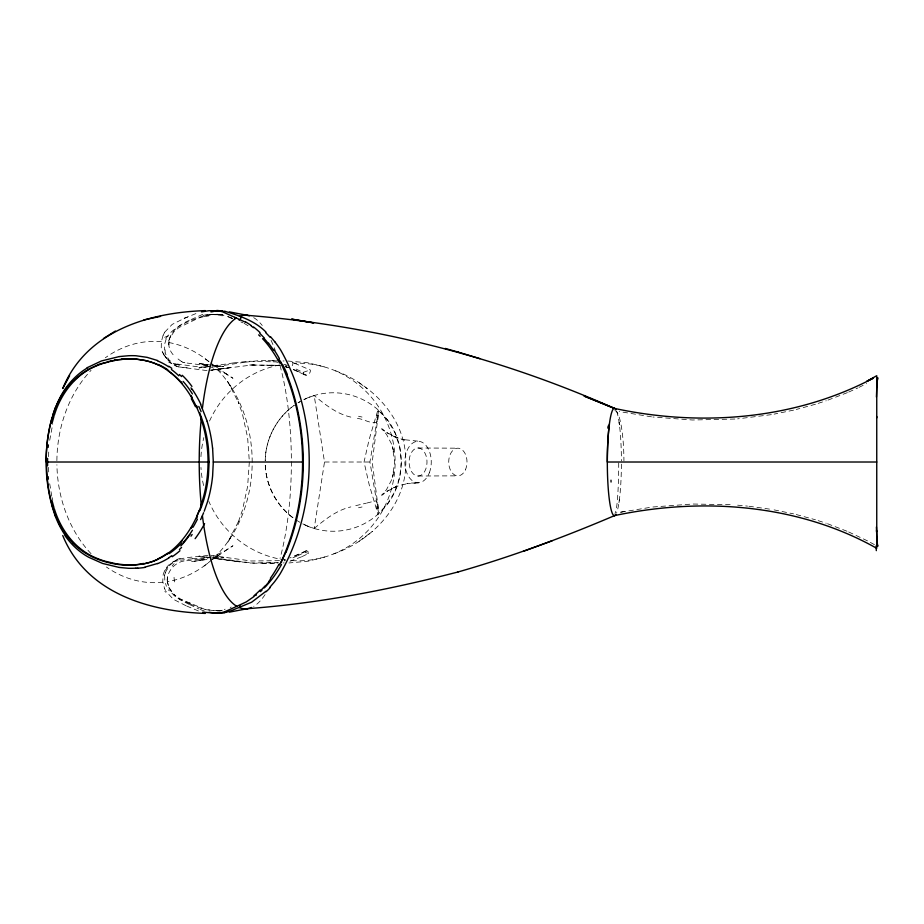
<?xml version="1.0" encoding="UTF-8"?>
<svg xmlns="http://www.w3.org/2000/svg" width="924" height="924" viewBox="0 0 924 924"><rect width="100%" height="100%" fill="white"/><g stroke="black" fill="none" stroke-linecap="round" stroke-linejoin="round"><path stroke-width="0.69" stroke-dasharray="4.62 3.46" d="M168.826 343.855L169.057 340.956M167.29 581.496C166.412 571.171 176.08 560.88 186.336 560.787M265.234 460.903C265.396 439.166 276.484 417.81 294.294 405.301C276.634 417.717 265.615 438.796 265.223 460.348M249.318 462.012L247.62 486.463L242.365 510.429L238.161 522.43L238.854 520.766L227.627 542.631L231.474 536.336M48.522 456.664L48.856 448.648M168.873 342.642L168.884 342.538A120.674 97.655 -90 0 1 252.183 462.982A120.674 97.655 -90 0 1 167.313 581.646L169.219 588.6L173.4 594.594M377.789 419.762L378.262 410.383M378.205 415.43L372.21 462.012L377.985 505.948L378.563 513.016L377.974 514.264L369.138 484.476L364.033 462.012L369.138 439.535L377.974 409.759L387.56 420.201L394.894 432.524L399.757 447.043L401.363 462.012L399.757 476.98L394.894 491.487L387.56 503.823L377.974 514.264M164.645 575.444L164.83 581.011L166.401 586.301M49.711 440.286L52.772 423.804M163.098 335.389L161.33 341.672L161.261 347.898A89.778 39.154 -20.8 0 0 161.781 350.427L164.241 355.544L169.219 361.041M304.285 524.601L305.786 525.294A67.556 67.51 -90 0 0 314.206 528.424L324.509 462.012L314.206 395.588A67.556 67.51 -90 0 0 305.786 398.718L304.285 399.422M618.941 502.783L619.507 499.214L619.115 501.212M378.563 410.995L369.935 462.012L378.563 513.016M169.288 339.732C171.575 329.279 181.878 323.412 190.979 319.6M165.188 572.718L169.335 565.65L177.177 559.32M377.396 421.691C371.968 425.352 362.693 417.856 356.144 418.468M166.135 339.12L164.564 344.433L164.38 350.034M163.155 335.25L164.715 332.224M208.039 555.266C192.204 558.385 169.219 554.723 163.34 574.127A84.257 36.533 19.5 0 0 163.144 574.878L162.751 581.496L164.553 588.542M164.738 570.778L171.183 563.328M164.784 332.109L172.141 324.428L184.765 318.11M165.812 338.681C173.966 325.456 190.044 321.078 203.65 315.685M333.737 553.88C372.43 540.159 406.398 505.093 405.809 462.012C406.41 418.907 372.418 383.887 333.737 370.131M314.206 528.424C325.167 519.415 336.671 510.163 350.831 506.906M204.077 565.996L208.524 562.67M359.101 541.256L372.615 531.277M214.079 558.512L220.316 554.065L212 559.701L232.963 545.749L224.948 550.877L213.005 556.387M297.99 402.876L301.328 400.935M298.452 402.575L299.873 401.732M173.493 561.7L180.203 560.244M302.24 556.514L308.57 553.464A2.102 1.756 62.2 0 0 307.011 550.958A2.102 1.756 62.2 0 0 304.943 552.286L297.84 555.717M306.479 550.877L292.33 557.149M305.948 550.97L289.72 558.015M859.008 387.364L866.608 383.599M303.788 399.676L305.786 398.718M848.706 392.053L857.738 387.999M301.605 556.791L289.997 561.226M297.135 556.029L291.095 558.5M184.13 318.341L197.332 313.017M187.618 317.036L185.712 317.775M191.176 319.519L205.671 313.04M231.243 607.045L230.203 607.472M847.412 392.631L827.569 400.265M211.792 556.837L199.665 560.394L191.268 561.653L211.377 558.881M184.916 318.052L185.551 317.833M284.211 559.886L285.227 559.551M291.88 560.649L297.967 560.822A98.81 97.159 -90 0 0 395.126 462.012A98.81 97.159 -90 0 0 297.967 363.201L294.594 363.259L289.986 361.804M818.144 403.384L826.241 400.75M284.095 560.914L285.308 560.556M815.442 404.25L796.292 409.459M324.705 557.01L308.212 561.191L288.935 562.959M355.775 505.647L362.878 503.973M366.851 503.037L375.571 500.866L377.396 502.321M363.409 503.846L366.135 503.21M793.543 410.152L774.116 414.125M624.982 511.318L618.965 512.508L651.512 507.172M212.959 365.939L233.044 362.97M199.653 559.136L208.039 557.853M199.388 559.17L186.613 560.776M212.809 365.846L220.617 364.587M192.538 558.754L208.062 557.276M192.446 558.766L180.63 560.21M771.332 414.645L737.652 418.849M199.665 560.394L207.577 559.182M210.106 366.262L198.903 367.937L208.281 366.736M219.669 610.649L222.43 610.233M233.529 362.901L248.787 361.226L272.88 361.827M245.253 362.208L259.459 360.568L277.824 360.822M180.342 558.558L179.475 558.697A70.871 31.093 78.5 0 0 178.436 558.951L178.251 558.974A56.965 24.913 80.7 0 0 177.2 559.413M244.825 362.266L219.335 366.054L212.52 366.262M228.54 367.902L210.926 370.593M210.845 370.178L251.755 365.026L279.464 365.442M210.949 370.166L230.665 367.637M212.763 558.708L223.793 557.288L212.428 557.622M219.242 366.066L215.396 366.343M652.921 507.01L692.411 504.019L730.595 504.7M221.159 610.394L214.172 610.706L204.77 609.343L180.492 599.029L174.035 594.536L174.705 595.171L168.942 587.479L169.254 588.241L167.463 582.247L167.371 576.899L167.221 580.237M209.794 314.53L217.948 314.252M208.235 314.738L202.864 315.303L217.487 314.229M162.832 582.247L154.539 582.686A120.674 97.655 -90 0 1 106.41 567.001M284.176 562.866L282.963 562.947M211.411 314.368L220.952 314.518L226.53 316.17M205.498 367.047L198.683 366.897L173.689 363.571L180.757 365.511L173.215 363.432A59.113 25.029 -74.1 0 1 168.815 362.323M734.834 419.034L692.411 420.004L652.921 417.013M217.775 610.81L204.435 609.574L190.644 604.238M216.378 366.308L215.558 366.343L223.793 366.724L212.763 365.315M411.353 483.056L419.011 482.848L406.826 483.668L408.512 483.402L399.514 485.435L392.042 488.426L396.696 486.417L386.14 491.787L388.912 490.159L381.681 495.229L384.765 492.492L382.143 494.871L386.509 489.628L391.256 480.607L393.947 471.483L392.469 477.269L394.663 462.012L392.469 446.754L393.947 452.541L391.256 443.416L386.509 434.396L382.143 429.14L384.765 431.52L381.681 428.782L388.912 433.864L386.14 432.236L396.696 437.606L392.042 435.585L401.547 439.35M254.273 364.888L249.353 365.015L280.168 365.373L266.378 365.13M212.659 557.634L253.8 563.236L277.985 562.982M262.162 563.467L277.824 563.201M279.464 560.66L251.213 560.995L210.891 555.336M418.064 476.022L457.865 475.837M284.061 360.961L283.044 360.961M324.601 462.012L372.268 462.012M418.064 447.99A14.01 8.928 -90 0 1 425.791 469.022A14.01 8.928 -90 0 1 410.325 469.022A14.01 8.928 -90 0 1 418.064 447.99L457.865 448.186M273.273 361.838L274.786 361.862A63.744 32.017 79.7 0 1 275.802 361.896L278.343 362.439M277.131 360.891L267.983 360.579M417.706 441.129L402.876 439.535L404.735 440.032L394.421 436.786M287.676 361.007L308.212 362.82L324.705 367.013M207.057 370.616L178.159 366.805A58.686 25.733 -79.7 0 1 177.027 366.505M161.33 341.626L154.539 341.337A120.674 97.655 -90 0 0 105.324 357.784M220.952 314.518L219.369 314.368L222.441 314.795L211.03 314.68L198.533 318.041L179.071 327.489L174.278 331.335L170.259 337.376L170.767 336.128C166.539 343.301 169.381 352.067 175.421 356.976M737.652 505.174L747.516 506.109M182.952 367.406L187.145 367.844M651.512 416.839L619.23 411.55M748.925 506.248L771.332 509.367M210.857 557.576L198.903 556.086L210.106 557.761M211.377 365.13L199.168 363.582L207.577 364.83L199.665 363.629L208.166 365.823M236.255 561.411L212.855 558.165M225.86 559.944L250.381 563.039L277.905 562.473A49.861 25.398 -85.3 0 0 278.39 562.508M236.81 561.48L240.067 561.954M222.28 559.574L212.728 557.865M207.773 365.731L185.955 362.913A88.069 40.021 -82.1 0 1 184.858 362.774M774.116 509.886L793.543 513.86M184.869 362.739L184.015 362.554M222.13 314.818L223.007 315.038M796.292 514.553L815.442 519.762M350.831 417.105C336.671 413.86 325.167 404.608 314.206 395.588M285.412 366.863L288.034 367.602M178.528 366.897C170.998 365.303 165.719 358.038 162.278 351.894M308.57 553.464L304.943 552.286M288.646 367.648L285.297 366.609M204.366 611.018L198.995 609.043M818.144 520.639L826.241 523.261M294.49 363.224L310.395 370.062A4.204 3.5 -62.2 0 1 307.276 375.005A4.204 3.5 -62.2 0 1 303.141 372.407L293.439 367.833M198.417 610.937L186.071 605.774M284.118 364.252L287.364 365.43M827.569 523.746L847.412 531.392M209.367 366.274L224.948 373.134L232.963 378.274L224.948 373.134M185.967 605.728L173.412 599.318L166.077 591.545M227.419 316.505L229.348 317.244M293.428 369.427L295.345 370.189M176.969 366.401L169.08 359.979L164.969 352.98M189.755 604.654L198.833 608.962M230.388 317.648L232.467 318.514L227.627 316.47L234.823 319.577M293.301 369.623L305.163 374.994M295.992 370.455L306.202 375.179M189.201 604.423L179.741 599.618L173.423 594.617M189.605 603.753L176.23 597.308L168.364 589.847M240.841 321.899L243.012 322.846M848.706 531.97L867.879 541.048M302.795 523.862L305.786 525.294M181.751 361.734L175.548 357.103M870.362 542.411L875.317 545.125M297.043 520.57L299.873 522.279M244.109 323.308L248.672 326.114M226.623 374.197L210.73 362.993M359.101 382.767L366.874 388.507M205.14 358.801L209.609 362.15M165.939 357.68L166.759 358.685L162.416 352.252M231.97 388.484L227.627 381.381L238.854 403.257L238.161 401.594L242.365 413.582L247.62 437.56L249.272 460.672M165.477 590.494L164.576 588.611M52.102 497.539L52.772 500.219M619.115 422.811L619.507 424.809L618.941 421.228M51.756 496.2L49.711 483.737M377.789 504.261L378.205 508.593M265.292 465.326C266.158 486.301 277.096 506.629 294.294 518.711C276.634 506.294 265.615 485.227 265.223 463.663M48.522 467.348L48.856 475.363M168.826 344.155L168.849 344.756L168.826 343.555M621.402 464.114A53.627 7.045 90 0 1 616.666 512.67M616.666 411.342A53.627 7.045 -90 0 1 621.402 460.961M614.876 410.683A51.64 9.217 90 0 1 623.931 460.764M618.71 462.889A51.64 3.996 -90 0 1 614.876 513.305M91.049 553.695A120.674 97.655 -90 0 1 56.907 464.726M56.884 460.649A120.674 97.655 -90 0 1 91.049 370.328M165.546 592.226A129.822 45.403 -58.5 0 1 164.911 591.314M291.048 560.175A2.102 1.79 71.2 0 1 291.083 560.903M225.156 609.182A135.135 63.109 -82.9 0 1 224.266 609.482M221.552 610.672A112.254 52.726 -83.9 0 1 217.752 610.96M189.478 602.887A118.503 41.153 77.5 0 1 190.517 603.291M174.428 581.924A132.721 44.34 -61.6 0 1 174.035 576.888M164.449 575.386A87.872 37.849 13.7 0 1 165.512 572.811M285.239 559.967A98.81 97.159 90 0 1 208.87 501.42M203.615 485.562A98.81 97.159 90 0 1 200.958 467.452M200.947 456.675A98.81 97.159 90 0 1 203.834 437.56M209.54 421.055A98.81 97.159 90 0 1 279.937 364.911M172.164 566.031A68.468 28.887 79.7 0 1 174.116 563.652M165.257 352.887A87.849 37.78 -19 0 1 165.177 349.826M164.68 337.329A131.624 48.741 48.7 0 1 168.387 335.955M203.915 316.482A222.8 100.277 68.8 0 1 210.245 316.008M218.006 314.888A108.455 50.681 81.3 0 1 222.176 315.881M292.885 362.728A4.204 3.569 -71.1 0 1 292.215 365.685M288.75 367.729A4.204 3.569 -71.1 0 1 285.77 365.13M168.722 340.829A115.488 46.154 22.7 0 1 169.069 339.639M184.003 362.658A55.209 24.856 -88 0 1 182.305 362.173M182.271 361.804A52.275 23.412 -89.3 0 1 181.774 361.561M303.141 372.418A66.817 55.694 -62.2 0 1 310.395 370.062M253.673 317.637A146.824 46.073 -90 0 1 262.254 325.491M271.067 340.309A146.824 46.073 -90 0 1 275.248 350.45M280.041 365.592A146.824 46.073 -90 0 1 280.041 558.431M265.072 594.606A146.824 46.073 -90 0 1 253.673 606.387M305.752 398.648A67.429 67.383 -90 0 1 380.457 412.081C408.131 437.884 408.119 486.128 380.469 511.942A67.429 67.383 -90 0 1 305.752 525.375M376.784 506.156A33.691 3.615 -84.7 0 1 376.934 508.893M358.547 507.761A40.39 4.701 -10.6 0 1 362.023 506.976M376.934 415.119A33.691 3.615 84.7 0 1 376.784 417.856M362.023 417.047A40.39 4.701 10.6 0 1 358.547 416.25M465.338 469.969A13.825 9.148 -90 0 0 458.685 448.244A13.825 9.148 -90 0 0 449.561 467.821A13.825 9.148 -90 0 0 465.338 469.969M429.348 472.776A20.732 13.202 -90 0 0 418.364 441.291A20.732 13.202 -90 0 0 406.479 471.968A20.732 13.202 -90 0 0 429.348 472.776"/><path stroke-width="1.39" d="M199.711 412.797L203.222 422.638A97.574 68.272 90 0 1 208.454 448.533L209.124 462.012L208.454 475.479A97.621 68.364 -90 0 1 203.292 501.42L201.374 506.872M212.612 448.082L213.305 462.012L212.612 475.929A100.473 70.005 90 0 1 207.23 502.668L204.227 511.238M278.979 359.147C309.898 421.113 310.129 498.29 281.474 561.111M47.586 458.35L47.586 465.673M876.426 397.043L876.853 386.521M876.864 386.521L877.477 378.956M877.257 381.104L877.43 379.337M48.152 447.389L48.371 444.929M201.409 417.232L201.201 419.381A146.824 46.073 -90 0 0 201.201 504.643L201.409 506.791M877.65 377.974L877.627 378.078A8.351 1.848 85.8 0 0 877.465 379.429M52.044 423.284L53.962 416.366M55.267 407.842C43.093 442.307 43.07 481.208 55.094 515.707M877.673 377.881L877.696 377.789A7.519 1.709 85.4 0 0 877.454 378.898M52.091 418.468L52.945 415.65M54.331 415.223C60.799 393.843 75.537 374.243 96.697 365.788A147.482 102.114 -90 0 1 105.174 362.797L108.073 362.012M201.155 507.472L199.942 510.637M203.627 512.739L202.402 515.673A146.824 46.073 90 0 0 236.81 606.329L225.237 611.526M286.14 552.032C308.824 496.165 308.905 430.919 286.983 374.809M202.275 515.973L200.6 519.611M197.493 516.343L196.558 518.341M59.09 400.589L60.58 397.759M282.628 559.424L280.734 563.016M281.162 561.711L279.441 564.98M69.612 375.733L62.751 388.484C86.279 331.058 148.66 312.428 205.313 310.614M192.25 526.414L191.06 528.401M192.123 534.511L190.979 536.186M270.686 578.932L269.115 581.034M182.12 540.863L180.85 542.284M264.841 586.197L260.383 590.852M269.9 587.248L274.266 582.12A171.09 90.506 86.8 0 0 280.111 573.85C318.803 507.126 318.872 416.874 280.607 349.93A171.598 90.425 -86.5 0 0 274.821 341.764M181.578 547.458L179.418 549.526M265.95 591.279L251.663 602.194L231.808 610.452M254.112 596.454L246.304 601.882L236.81 606.329M168.815 552.945L167.579 553.799M171.818 555.694L168.792 557.75M103.511 338.507L115.396 331.035M87.122 367.706L101.49 360.938L119.184 356.595M87.641 369.6L99.85 363.964L111.723 361.122M158.085 559.205L154.516 560.706A128.794 90.044 89.7 0 1 145.391 563.501L143.52 563.894M615.003 515.419C563.686 537.294 511.342 556.768 457.68 572.072M157.588 563.49L144.964 567.105M231.739 610.487L225.849 612.416M523.4 551.305L552.159 540.771M223.215 612.208L220.051 612.959M245.287 608.835C317.128 603.742 388.392 589.962 458.061 571.968M107.634 361.642L114.957 360.429M201.467 311.873L209.032 310.695L216.701 310.73M111.111 360.822L115.5 360.325M160.533 316.378L143.913 319.9M609.39 424.081A53.627 7.045 -90 0 0 607.853 482.524A53.627 7.045 -90 0 0 614.368 515.638C701.894 497.008 797.77 503.834 876.749 548.302L876.749 375.71L866.908 381.231L873.192 378.228C794.374 419.843 700.669 426.992 614.368 408.385L584.037 396.038L615.003 408.604M224.636 612.704L223.677 612.878A105.463 49.746 -84.1 0 1 222.592 613.086L215.038 613.086M247.343 608.685L229.348 612.15M114.576 360.094L122.06 359.367M115.13 359.99L126.149 359.055A157.207 108.847 -90 0 1 136.325 359.205L144.814 360.476A131.774 91.233 -90 0 1 154.527 363.305L158.085 364.818M119.358 356.56L128.505 355.728A160.753 112.243 90 0 1 135.932 355.752L147.089 357.345L157.588 360.522M214.795 311.122L222.107 310.914M121.76 359.078L126.484 358.766A153.372 107.092 88.6 0 1 136.163 359.147M137.803 568.087L135.932 568.214M217.14 613.317L202.691 612.15M209.124 462.012L46.246 462.012A111.873 78.736 90 0 1 51.848 418.329M213.305 462.012L302.194 462.012M876.749 462.012L607.322 462.012A53.627 7.045 90 0 1 614.368 408.385C497.782 356.537 372.407 325.029 245.287 315.188M126.149 564.957L116.597 563.894L105.174 561.226A146.177 101.213 90 0 1 94.999 557.495C74.682 548.706 60.649 529.567 54.331 508.801M205.313 613.409C148.741 611.515 86.244 593 62.751 535.539M214.634 613.051L209.171 612.266M136.163 359.032L145.391 360.522M119.358 567.452L128.505 568.295A160.58 112.104 -88.7 0 0 135.932 568.133M119.184 567.428L102.564 563.444L88.831 557.322A99.238 69.658 -89.5 0 1 65.061 535.781M219.161 311.042L221.229 311.469A103.176 49.191 85.3 0 1 222.742 311.896L245.738 322.326M224.855 311.261C239.57 315.789 254.909 320.859 265.997 332.086M229.348 311.873L247.343 315.327M445.195 348.44L458.061 352.056M239.466 316.366L239.57 316.389A146.824 46.073 -90 0 1 249.434 315.777M457.68 351.94L479.914 358.674M168.792 366.274L171.818 368.318M167.579 370.212L168.815 371.078M251.213 325.964L253.453 327.685M179.418 374.497L181.578 376.553M259.771 333.287L264.252 337.953M180.85 381.739L182.12 383.16M270.489 336.648L274.821 341.788M268.561 343.116L273.516 350.069M190.979 387.826L192.123 389.501M191.06 395.622L192.25 397.609M280.457 361.353L282.351 364.922M59.09 523.434L60.58 526.253A85.47 59.402 89.6 0 0 73.181 543.185M196.558 405.682L197.493 407.68M200.6 404.412L207.23 421.344M55.128 515.788L55.267 516.169A87.191 61.053 -89.7 0 0 65.315 535.412M877.65 546.049L877.627 545.934A8.362 1.86 -85.7 0 1 877.454 544.606M52.945 508.362L52.091 505.555M53.962 507.657L52.044 500.727M877.673 546.142L877.696 546.223A7.508 1.698 -85.4 0 1 877.454 545.137M877.477 545.068L876.864 537.502M48.152 476.634L48.371 479.094M877.257 542.919L877.176 541.938M876.922 538.484L876.541 530.237M876.587 531.854L876.426 526.98M614.368 408.385A53.627 7.045 -90 0 1 616.008 409.863M616.008 514.16A53.627 7.045 90 0 1 614.368 515.638M876.31 550.635A143.659 2.668 88.3 0 1 876.125 545.934M876.737 417.902A143.67 0.681 -88.1 0 1 876.784 416.562M607.819 428.101A51.64 9.217 90 0 1 608.165 426.022M611.053 482.039A51.64 3.996 -90 0 1 610.995 480.191M199.11 510.729A102.252 70.802 -89.6 0 1 196.951 515.823M197.401 519.184A114.022 80.989 89.2 0 1 192.977 527.281M192.458 530.157A102.275 72.072 89.5 0 1 183.102 542.631M181.381 543.266A108.247 76.9 88 0 1 169.069 553.672M167.417 553.303A109.009 75.595 -88.8 0 1 158.004 558.812M201.409 504.793A106.768 73.92 -90 0 1 154.516 560.695M154.551 560.868A143.948 99.665 -90 0 1 126.149 564.841M201.178 504.631A97.678 67.625 90 0 0 208.05 462.012A97.678 67.625 -90 0 0 201.178 419.392M251.559 607.472A146.824 46.073 -90 0 1 239.085 607.495M201.409 419.23A106.768 73.92 90 0 0 154.527 363.317A129.025 90.125 89.9 0 0 145.38 360.579M158.166 364.449A109.009 76.253 -89.6 0 1 167.741 369.727M168.757 371.24A108.247 75.941 -89.4 0 1 180.781 381.878M183.102 381.393A102.287 71.749 -89.3 0 1 192.411 393.924M191.303 398.729A113.617 78.632 89.3 0 1 195.484 406.745M198.775 406.433A105.105 73.423 90 0 1 201.085 411.619M202.402 408.35A146.824 46.073 90 0 1 236.44 317.914M207.161 421.39A100.416 69.912 -90 0 1 212.543 448.105M192.261 389.304A118.295 82.71 -89.8 0 1 200.82 404.192M182.201 375.271A95.865 68.284 -88.4 0 1 191.949 386.451M171.414 369.496A115.789 79.822 88.5 0 1 178.829 375.814M157.519 360.868A112.751 78.286 89 0 1 168.642 366.77M87.214 368.029A98.475 68.861 -89.9 0 0 65.338 388.646A87.203 61.053 89.7 0 0 55.382 407.934M144.987 567.394A143.151 99.965 89.2 0 1 137.803 568.202M168.849 557.946A112.786 78.783 89.9 0 1 157.611 563.628M179.961 550.727A115.789 81.751 88.2 0 1 172.187 556.745M189.847 534.592A95.865 65.639 -87.8 0 1 180.838 545.934M204.597 523.585A118.434 86.81 85.7 0 1 195.114 538.669M220.097 612.369A130.931 60.799 -80.8 0 1 217.175 612.889M225.237 611.792A134.869 63.513 -84.4 0 1 223.215 612.439M216.678 310.464A133.322 62.693 82.2 0 1 219.127 310.672M273.804 349.399A169.427 89.362 -87.6 0 1 279.325 358.454M264.102 338.438A159.436 83.356 -88 0 1 268.376 343.624M253.592 327.004A179.66 91.834 -89.9 0 1 259.967 332.524M245.784 322.014A171.448 86.198 88.6 0 1 251.27 325.583M260.187 590.032A180.931 91.199 -89.6 0 1 253.973 595.737M269.254 581.415A157.854 82.386 87.5 0 1 264.957 586.544M279.036 564.183A165.488 85.632 88.1 0 1 270.409 578.205M241.083 316.805A3.604 3.061 -68.3 0 1 239.131 320.166M258.651 334.858A185.897 94.34 90 0 1 260.164 336.301M262.531 338.669A161.365 83.333 -88.5 0 1 279.591 363.051M282.605 364.46A156.907 82.559 -87.2 0 1 287.283 374.336M285.99 551.79A158.512 82.941 87.3 0 1 282.501 559.182M281.497 564.518A161.862 85.343 87 0 1 264.183 587.953M261.919 590.228A186.475 95.888 88.6 0 1 260.36 591.637M256.41 594.917A186.475 95.888 88.6 0 1 255.613 595.53M239.813 605.578A2.703 2.298 68 0 1 240.275 606.825M265.812 332.813A165.28 83.495 -89.6 0 1 270.258 337.433M270.062 587.803A165.662 85.193 88.8 0 1 266.077 591.776M210.938 311.908A224.509 101.051 70.3 0 1 213.282 311.584M222.118 311.099A106.63 49.769 83.4 0 1 224.867 311.55M225.849 612.312A108.362 50.982 -83.7 0 1 224.671 612.6M234.985 318.584A3.604 3.072 -68.6 0 1 234.812 317.348M52.241 505.463A111.862 78.286 89.9 0 1 46.65 462.023M52.703 415.5A88.877 62.197 -89.9 0 1 58.882 400.369M60.395 397.551A85.482 59.656 -89.9 0 1 73.077 380.619M73.308 381.104A100.3 69.554 -89.3 0 1 87.734 369.923M143.486 563.421A146.65 102.044 -87.7 0 1 126.484 565.234C112.786 564.622 98.152 560.845 85.99 553.418A99.376 69.231 89.8 0 1 73.135 543.289M59.182 523.342A88.877 61.793 89.6 0 1 53.084 508.281M313.571 322.892L291.753 319.15L313.571 322.892"/></g></svg>
